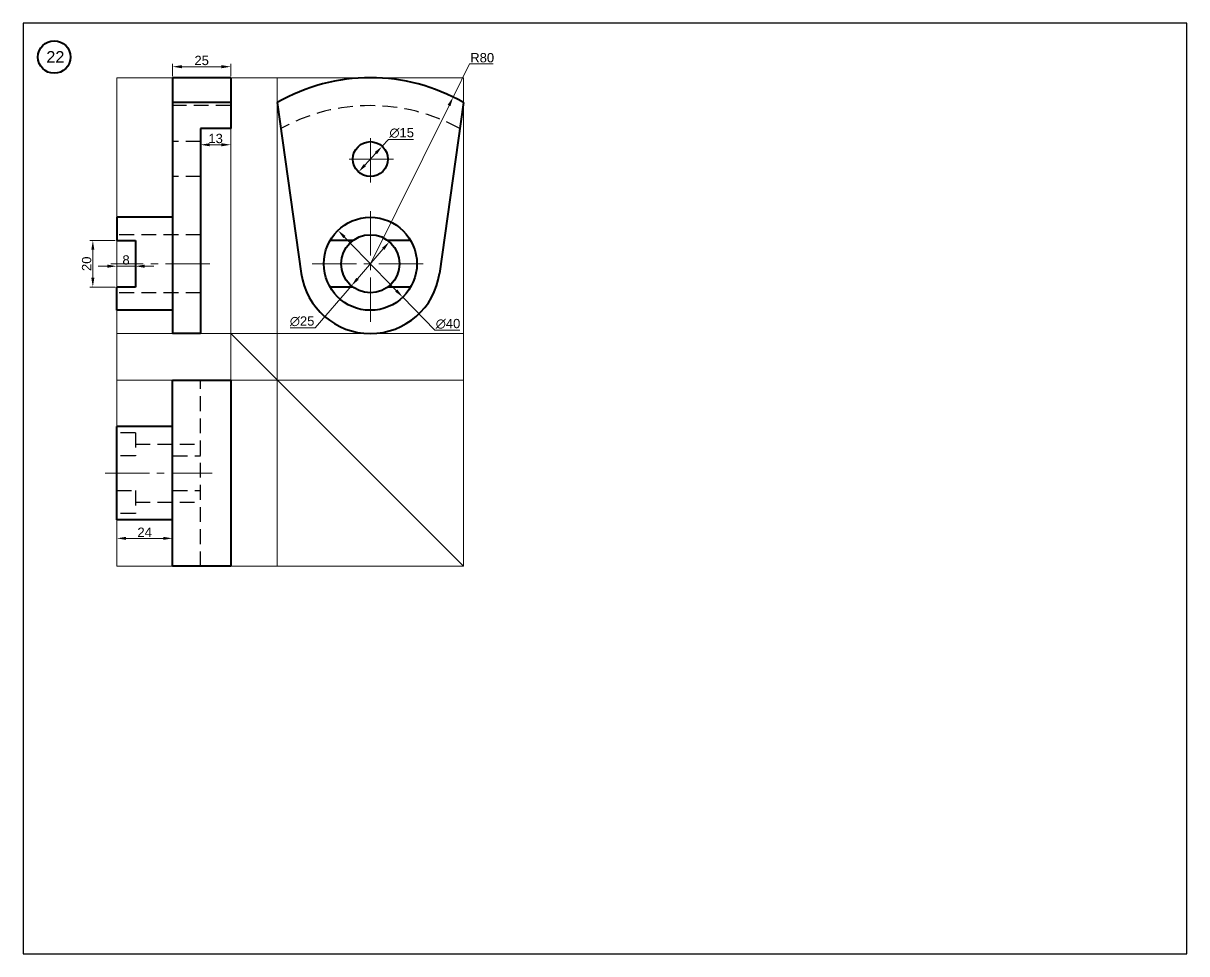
# Model space of a CAD drawing. Header units: millimetres. Extents: x 0 to 2700, y -450 to 400.
# Drawn here: x 550 to 1050, y -450 to -50 of the extents above; entities that cross this region are included whole.
import ezdxf

# ---------------------------------------------------------------- set-up
doc = ezdxf.new("R2010")
doc.units = ezdxf.units.MM
doc.linetypes.add('CENTER2', pattern=[28.575, 19.05, -3.175, 3.175, -3.175])
doc.linetypes.add('DASHED2', pattern=[9.525, 6.35, -3.175])
for name, color, linetype, lineweight in [('Centre', 1, 'CENTER2', 20), ('Dim and Hatch', 6, 'Continuous', 20), ('Hidden', 3, 'DASHED2', 30), ('Object', 2, 'Continuous', 40), ('Projection', 5, 'Continuous', 5)]:
    doc.layers.add(name, color=color, linetype=linetype, lineweight=lineweight)
doc.styles.get("Standard").update_dxf_attribs({"font": 'arial.ttf'})
doc.dimstyles.new('ISO-25', dxfattribs={"dimtxt": 4, "dimasz": 4, "dimexe": 1.25, "dimexo": 0.625, "dimtad": 1, "dimtoh": 1, "dimdec": 0, "dimtxsty": 'Standard', "dimcen": 2.5, "dimclrd": 256, "dimclre": 256, "dimclrt": 256, "dimadec": 0, "dimazin": 0, "dimtfac": 1, "dimtdec": 0, "dimtmove": 0, "dimatfit": 2, "dimfxl": 1, "dimlwd": -1, "dimlwe": -1, "dimarcsym": 0})

# ---------------------------------------------------------------- blocks, each defined once
blk = doc.blocks.new('*D231')
at = {"layer": 'Defpoints', "color": 0, "transparency": 16777216}
for p in [(734.75, -81.75), (699.17, -153.4)]:
    blk.add_point(p, dxfattribs=at)
at = {"layer": 'Dim and Hatch', "transparency": 16777216}
for p, q in [((734.75, -81.75), (741.83, -67.5)), ((741.83, -67.5), (752, -67.5)), ((699.17, -153.4), (732.97, -85.34))]:
    blk.add_line(p, q, dxfattribs=at)
blk.add_solid([(732.38, -85.04), (733.57, -85.63), (734.75, -81.75)], dxfattribs=at)
at = {"layer": 'Dim and Hatch', "transparency": 16777216, "insert": (747.23, -64.83), "char_height": 4, "attachment_point": 5}
blk.add_mtext('R80', dxfattribs=at)
blk = doc.blocks.new('*D232')
at = {"layer": 'Defpoints', "color": 0, "transparency": 16777216}
for p in [(685.25, -139.04), (713.09, -167.77)]:
    blk.add_point(p, dxfattribs=at)
at = {"layer": 'Dim and Hatch', "transparency": 16777216}
for p, q in [((688.04, -141.91), (710.3, -164.89)), ((713.09, -167.77), (726.88, -182)), ((726.88, -182), (737.57, -182))]:
    blk.add_line(p, q, dxfattribs=at)
for points in [[(688.52, -141.45), (687.56, -142.38), (685.25, -139.04)], [(710.78, -164.43), (709.82, -165.36), (713.09, -167.77)]]:
    blk.add_solid(points, dxfattribs=at)
at = {"layer": 'Dim and Hatch', "transparency": 16777216, "insert": (732.54, -179.22), "char_height": 4, "attachment_point": 5}
blk.add_mtext('∅40', dxfattribs=at)
blk = doc.blocks.new('*D233')
at = {"layer": 'Defpoints', "color": 0, "transparency": 16777216}
for p in [(707.32, -143.93), (691.02, -162.88)]:
    blk.add_point(p, dxfattribs=at)
at = {"layer": 'Dim and Hatch', "transparency": 16777216}
for p, q in [((704.71, -146.96), (693.63, -159.85)), ((691.02, -162.88), (675.51, -180.92)), ((675.51, -180.92), (664.77, -180.92))]:
    blk.add_line(p, q, dxfattribs=at)
for points in [[(704.21, -146.52), (705.22, -147.39), (707.32, -143.93)], [(693.12, -159.41), (694.13, -160.28), (691.02, -162.88)]]:
    blk.add_solid(points, dxfattribs=at)
at = {"layer": 'Dim and Hatch', "transparency": 16777216, "insert": (669.83, -178.14), "char_height": 4, "attachment_point": 5}
blk.add_mtext('∅25', dxfattribs=at)
blk = doc.blocks.new('*D234')
at = {"layer": 'Defpoints', "color": 0, "transparency": 16777216}
for p in [(704.24, -102.88), (694.1, -113.93)]:
    blk.add_point(p, dxfattribs=at)
at = {"layer": 'Dim and Hatch', "transparency": 16777216}
for p, q in [((704.24, -102.88), (706.95, -99.93)), ((706.95, -99.93), (717.68, -99.93)), ((696.8, -110.98), (701.54, -105.83))]:
    blk.add_line(p, q, dxfattribs=at)
for points in [[(701.05, -105.37), (702.03, -106.28), (704.24, -102.88)], [(696.31, -110.53), (697.29, -111.43), (694.1, -113.93)]]:
    blk.add_solid(points, dxfattribs=at)
at = {"layer": 'Dim and Hatch', "transparency": 16777216, "insert": (712.63, -97.15), "char_height": 4, "attachment_point": 5}
blk.add_mtext('∅15', dxfattribs=at)
blk = doc.blocks.new('*D235')
at = {"layer": 'Defpoints', "color": 0, "transparency": 16777216}
for p in [(626.17, -95.24), (639.17, -95.24), (626.17, -102.22)]:
    blk.add_point(p, dxfattribs=at)
at = {"layer": 'Dim and Hatch', "transparency": 16777216}
for p, q in [((626.17, -95.87), (626.17, -103.47)), ((639.17, -95.87), (639.17, -103.47)), ((635.17, -102.22), (630.17, -102.22))]:
    blk.add_line(p, q, dxfattribs=at)
for points in [[(630.17, -101.56), (630.17, -102.89), (626.17, -102.22)], [(635.17, -101.56), (635.17, -102.89), (639.17, -102.22)]]:
    blk.add_solid(points, dxfattribs=at)
at = {"layer": 'Dim and Hatch', "transparency": 16777216, "insert": (632.67, -99.56), "char_height": 4, "attachment_point": 5}
blk.add_mtext('13', dxfattribs=at)
blk = doc.blocks.new('*D236')
at = {"layer": 'Defpoints', "color": 0, "transparency": 16777216}
for p in [(614.17, -68.67), (614.17, -73.4), (639.17, -73.4)]:
    blk.add_point(p, dxfattribs=at)
at = {"layer": 'Dim and Hatch', "transparency": 16777216}
for p, q in [((614.17, -72.78), (614.17, -67.42)), ((635.17, -68.67), (618.17, -68.67)), ((639.17, -72.78), (639.17, -67.42))]:
    blk.add_line(p, q, dxfattribs=at)
for points in [[(618.17, -68.01), (618.17, -69.34), (614.17, -68.67)], [(635.17, -68.01), (635.17, -69.34), (639.17, -68.67)]]:
    blk.add_solid(points, dxfattribs=at)
at = {"layer": 'Dim and Hatch', "transparency": 16777216, "insert": (626.67, -66.01), "char_height": 4, "attachment_point": 5}
blk.add_mtext('25', dxfattribs=at)
blk = doc.blocks.new('*D237')
at = {"layer": 'Defpoints', "color": 0, "transparency": 16777216}
for p in [(590.17, -143.4), (598.17, -143.4), (598.17, -154.44)]:
    blk.add_point(p, dxfattribs=at)
at = {"layer": 'Dim and Hatch', "transparency": 16777216}
for p, q in [((590.17, -144.03), (590.17, -155.69)), ((598.17, -144.03), (598.17, -155.69)), ((586.17, -154.44), (582.17, -154.44)), ((590.17, -154.44), (598.17, -154.44)), ((602.17, -154.44), (606.17, -154.44))]:
    blk.add_line(p, q, dxfattribs=at)
for points in [[(586.17, -153.77), (586.17, -155.11), (590.17, -154.44)], [(602.17, -153.77), (602.17, -155.11), (598.17, -154.44)]]:
    blk.add_solid(points, dxfattribs=at)
at = {"layer": 'Dim and Hatch', "transparency": 16777216, "insert": (594.17, -151.77), "char_height": 4, "attachment_point": 5}
blk.add_mtext('8', dxfattribs=at)
blk = doc.blocks.new('*D238')
at = {"layer": 'Defpoints', "color": 0, "transparency": 16777216}
for p in [(590.17, -263.4), (614.17, -263.4), (614.17, -271.43)]:
    blk.add_point(p, dxfattribs=at)
at = {"layer": 'Dim and Hatch', "transparency": 16777216}
for p, q in [((590.17, -264.03), (590.17, -272.68)), ((614.17, -264.03), (614.17, -272.68)), ((594.17, -271.43), (610.17, -271.43))]:
    blk.add_line(p, q, dxfattribs=at)
for points in [[(594.17, -270.77), (594.17, -272.1), (590.17, -271.43)], [(610.17, -270.77), (610.17, -272.1), (614.17, -271.43)]]:
    blk.add_solid(points, dxfattribs=at)
at = {"layer": 'Dim and Hatch', "transparency": 16777216, "insert": (602.17, -268.8), "char_height": 4, "attachment_point": 5}
blk.add_mtext('24', dxfattribs=at)
blk = doc.blocks.new('*D239')
at = {"layer": 'Defpoints', "color": 0, "transparency": 16777216}
for p in [(590.17, -143.4), (579.9, -163.4), (590.17, -163.4)]:
    blk.add_point(p, dxfattribs=at)
at = {"layer": 'Dim and Hatch', "transparency": 16777216}
for p, q in [((589.54, -143.4), (578.65, -143.4)), ((579.9, -147.4), (579.9, -159.4)), ((589.54, -163.4), (578.65, -163.4))]:
    blk.add_line(p, q, dxfattribs=at)
for points in [[(579.23, -147.4), (580.56, -147.4), (579.9, -143.4)], [(579.23, -159.4), (580.56, -159.4), (579.9, -163.4)]]:
    blk.add_solid(points, dxfattribs=at)
at = {"layer": 'Dim and Hatch', "transparency": 16777216, "insert": (577.23, -153.4), "char_height": 4, "attachment_point": 5, "rotation": 90}
blk.add_mtext('20', dxfattribs=at)

msp = doc.modelspace()

# ---------------------------------------------------------------- linework, layer by layer
msp.add_lwpolyline([(550, -450), (1050, -450), (1050, -50), (550, -50)], close=True)
at = {"layer": 'Centre'}
for p, q in [((699.17, -118.4), (699.17, -98.4)), ((709.17, -108.4), (689.17, -108.4)), ((699.17, -178.4), (699.17, -128.4)), ((630.17, -153.4), (587.67, -153.4)), ((674.17, -153.4), (724.17, -153.4)), ((585.17, -243.4), (631.17, -243.4))]:
    msp.add_line(p, q, dxfattribs=at)
at = {"layer": 'Hidden'}
for p, q in [((639.17, -85.4), (614.17, -85.4)), ((659.35, -85.4), (659.17, -85.4)), ((626.17, -100.9), (614.17, -100.9)), ((626.17, -115.9), (614.17, -115.9)), ((626.17, -140.9), (590.17, -140.9)), ((626.17, -165.9), (590.17, -165.9)), ((626.17, -283.4), (626.17, -203.4)), ((598.17, -226.08), (590.17, -226.08)), ((598.17, -226.08), (598.17, -235.9)), ((598.17, -230.99), (626.17, -230.9)), ((598.17, -235.9), (590.17, -235.9)), ((614.17, -235.9), (626.17, -235.9)), ((590.17, -250.9), (598.17, -250.9)), ((598.17, -250.9), (598.17, -260.72)), ((614.17, -250.9), (626.17, -250.9)), ((598.17, -255.9), (626.17, -255.9)), ((598.17, -260.72), (590.17, -260.72))]:
    msp.add_line(p, q, dxfattribs=at)
msp.add_arc((699.17, -165.4), 80, 61.2807, 118.7193, dxfattribs=at)
at = {"layer": 'Object'}
for p, q in [((639.17, -73.4), (614.17, -73.4)), ((614.17, -73.4), (614.17, -183.4)), ((639.17, -73.4), (639.17, -95.24)), ((639.17, -84.12), (614.17, -84.12)), ((659.17, -84.12), (669.46, -157.57)), ((739.17, -84.12), (728.88, -157.57)), ((639.17, -95.24), (626.17, -95.24)), ((626.17, -95.24), (626.17, -183.4)), ((614.17, -133.4), (590.17, -133.4)), ((590.17, -133.4), (590.17, -143.4)), ((590.17, -143.4), (598.17, -143.4)), ((598.17, -143.4), (598.17, -163.4)), ((691.67, -143.4), (681.85, -143.4)), ((716.49, -143.4), (706.67, -143.4)), ((590.17, -173.4), (590.17, -163.4)), ((598.17, -163.4), (590.17, -163.4)), ((691.67, -163.4), (681.85, -163.4)), ((716.49, -163.4), (706.67, -163.4)), ((614.17, -173.4), (590.17, -173.4)), ((626.17, -183.4), (614.17, -183.4)), ((614.17, -283.4), (614.17, -203.4)), ((614.17, -203.4), (639.17, -203.4)), ((639.17, -203.4), (639.17, -283.4)), ((614.17, -223.4), (590.17, -223.4)), ((590.17, -263.4), (590.17, -223.4)), ((614.17, -263.4), (590.17, -263.4)), ((639.17, -283.4), (614.17, -283.4))]:
    msp.add_line(p, q, dxfattribs=at)
for centre, radius in [((563.29, -64.51), 7), ((699.17, -108.4), 7.5), ((699.17, -153.4), 20), ((699.17, -153.4), 12.5)]:
    msp.add_circle(centre, radius, dxfattribs=at)
for radius, start, end in [(80, 60, 120), (30, 187.9757, 352.0243)]:
    msp.add_arc((699.17, -153.4), radius, start, end, dxfattribs=at)
at = {"layer": 'Projection'}
for p, q in [((590.17, -73.4), (639.17, -73.4)), ((590.17, -183.4), (590.17, -73.4)), ((639.17, -73.4), (639.17, -183.4)), ((639.17, -73.4), (659.17, -73.4)), ((659.17, -73.4), (659.17, -183.4)), ((659.17, -73.4), (739.17, -73.4)), ((739.17, -73.4), (739.17, -183.4)), ((639.17, -183.4), (590.17, -183.4)), ((590.17, -203.4), (590.17, -183.4)), ((639.17, -208.23), (639.17, -183.4)), ((639.17, -183.4), (659.17, -183.4)), ((639.17, -183.4), (739.17, -283.4)), ((739.17, -183.4), (659.17, -183.4)), ((659.17, -183.4), (659.17, -203.4)), ((739.17, -183.4), (739.17, -203.4)), ((590.17, -283.4), (590.17, -203.4)), ((639.17, -203.4), (590.17, -203.4)), ((639.17, -203.4), (639.17, -283.4)), ((659.17, -203.4), (639.17, -203.4)), ((739.17, -203.4), (659.17, -203.4)), ((659.17, -203.4), (659.17, -283.4)), ((739.17, -283.4), (739.17, -203.4)), ((639.17, -283.4), (590.17, -283.4)), ((659.17, -283.4), (639.17, -283.4)), ((659.17, -283.4), (739.17, -283.4))]:
    msp.add_line(p, q, dxfattribs=at)

# ---------------------------------------------------------------- texts
at = {"layer": 'Object', "insert": (559.9, -61.96), "char_height": 5, "attachment_point": 1}
msp.add_mtext_dynamic_manual_height_columns('22', width=42.3293, gutter_width=25, heights=[0], dxfattribs=at)

# ---------------------------------------------------------------- dimensions: what is measured, and where the dimension line sits
at = {"layer": 'Dim and Hatch'}
for base, p1, p2, picture, middle in [((614.17, -68.67), (639.17, -73.4), (614.17, -73.4), '*D236', (626.67, -66.01)), ((626.17, -102.22), (639.17, -95.24), (626.17, -95.24), '*D235', (632.67, -99.56)), ((614.17, -271.43), (590.17, -263.4), (614.17, -263.4), '*D238', (602.17, -268.8))]:
    dim = msp.add_linear_dim(base=base, p1=p1, p2=p2, dimstyle='ISO-25', dxfattribs=at)
    dim.commit()
    dim.dimension.update_dxf_attribs({"geometry": picture, "text_midpoint": middle})
dim = msp.add_radius_dim(center=(699.17, -153.4), mpoint=(734.75, -81.75), dimstyle='ISO-25', dxfattribs=at)
dim.commit()
dim.dimension.update_dxf_attribs({"geometry": '*D231', "text_midpoint": (747.23, -67.5), "dimtype": 164})
for p1, p2, picture, middle in [((694.1, -113.93), (704.24, -102.88), '*D234', (712.63, -99.93)), ((685.25, -139.04), (713.09, -167.77), '*D232', (732.54, -182)), ((707.32, -143.93), (691.02, -162.88), '*D233', (669.83, -180.92))]:
    dim = msp.add_diameter_dim_2p(p1=p1, p2=p2, dimstyle='ISO-25', dxfattribs=at)
    dim.commit()
    dim.dimension.update_dxf_attribs({"geometry": picture, "text_midpoint": middle, "dimtype": 163})
dim = msp.add_linear_dim(base=(579.9, -163.4), p1=(590.17, -143.4), p2=(590.17, -163.4), angle=90, dimstyle='ISO-25', dxfattribs=at)
dim.commit()
dim.dimension.update_dxf_attribs({"geometry": '*D239', "text_midpoint": (577.23, -153.4)})
dim = msp.add_linear_dim(base=(598.17, -154.44), p1=(590.17, -143.4), p2=(598.17, -143.4), dimstyle='ISO-25', dxfattribs=at)
dim.commit()
dim.dimension.update_dxf_attribs({"geometry": '*D237', "text_midpoint": (594.17, -154.44), "dimtype": 160})

doc.saveas('drawing.dxf')
